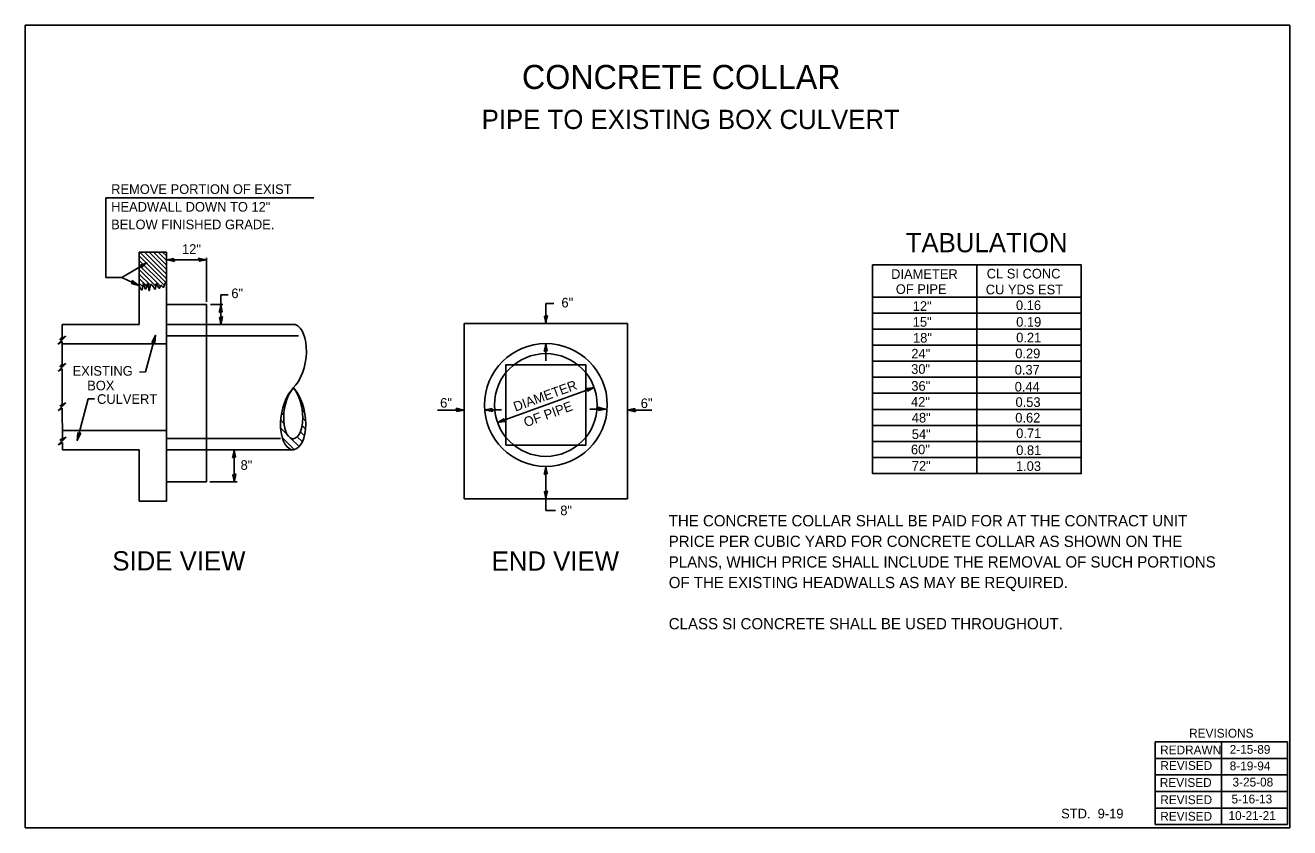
# Model space of a CAD drawing. Extents: x 456547 to 457334, y 243048 to 243548.
import ezdxf

# ---------------------------------------------------------------- set-up
doc = ezdxf.new("R2010")
doc.units = 0
doc.layers.add('Level 59', color=7, linetype='Continuous')
doc.layers.add('Level 60', color=7, linetype='Continuous')

msp = doc.modelspace()

# ---------------------------------------------------------------- linework, layer by layer
at = {"layer": 'Level 59'}
for p, q in [((457334.35, 243547.77), (456546.85, 243547.77)), ((456546.85, 243047.77), (456546.85, 243547.77)), ((457334.35, 243047.77), (457334.35, 243547.77)), ((456596.97, 243390.67), (456596.97, 243440.25)), ((456596.97, 243440.25), (456726.51, 243440.25)), ((456634.78, 243401.6), (456659.81, 243401.6)), ((456659.81, 243375.53), (456659.81, 243402.91)), ((456606.97, 243390.67), (456622.56, 243399.67)), ((456596.97, 243390.67), (456606.97, 243390.67)), ((456606.97, 243390.67), (456617.47, 243385.65)), ((456668.68, 243379.78), (456668.68, 243361.24)), ((456668.68, 243379.78), (456673.23, 243379.78)), ((457074.54, 243378.45), (457204.54, 243378.45)), ((456662.1, 243373.74), (456669.81, 243373.74)), ((456871.05, 243361.92), (456871.05, 243374.33)), ((456871.05, 243374.33), (456876.03, 243374.33)), ((456621.67, 243331.89), (456627.95, 243354.67)), ((456871.05, 243349.42), (456871.05, 243338.6)), ((456621.67, 243331.89), (456617.94, 243331.69)), ((456901.12, 243322.11), (456840.98, 243300.22)), ((456586.1, 243315.03), (456579.22, 243289.12)), ((456590.02, 243315.03), (456586.1, 243315.03)), ((456820.13, 243308.05), (456803.66, 243308.05)), ((456833.06, 243308.09), (456843.54, 243308.09)), ((456898.44, 243308.67), (456908.43, 243308.67)), ((456921.97, 243308.05), (456937.03, 243308.05)), ((456677.02, 243263.24), (456677.02, 243283.24)), ((456871.05, 243252.69), (456871.05, 243272.92)), ((456661.77, 243263.24), (456678.87, 243263.24)), ((456871.05, 243245.4), (456871.05, 243252.69)), ((456871.05, 243245.4), (456877.1, 243245.4)), ((457250.51, 243060.01), (457250.51, 243101.26)), ((457250.51, 243101.26), (457333.01, 243101.26)), ((457250.51, 243049.69), (457250.51, 243101.26)), ((457250.51, 243101.26), (457333.01, 243101.26)), ((457291.76, 243101.26), (457291.76, 243049.69)), ((457333.01, 243101.26), (457333.01, 243049.69)), ((457333.01, 243100.09), (457333.01, 243060.01)), ((457250.51, 243090.94), (457333.01, 243090.94)), ((457250.51, 243080.63), (457333.01, 243080.63)), ((457250.51, 243070.32), (457333.01, 243070.32)), ((457333.01, 243060.01), (457250.51, 243060.01)), ((457270.15, 243060.01), (457333.01, 243060.01)), ((457334.35, 243047.77), (456546.85, 243047.77)), ((457333.01, 243049.69), (457250.51, 243049.69)), ((457270.15, 243049.69), (457333.01, 243049.69))]:
    msp.add_line(p, q, dxfattribs=at)
for points in [[(456546.85, 243547.77), (457334.35, 243547.77), (457334.35, 243047.77), (456546.85, 243047.77)], [(456639.78, 243400.56), (456639.37, 243401.52), (456639.22, 243402.44), (456637.28, 243402.03), (456634.78, 243401.6), (456637.45, 243401.12)], [(456654.81, 243402.65), (456655.22, 243401.69), (456655.37, 243400.77), (456657.31, 243401.17), (456659.81, 243401.6), (456657.14, 243402.09)], [(456617.7, 243398.07), (456618.54, 243397.45), (456619.13, 243396.73), (456620.61, 243398.04), (456622.56, 243399.67), (456620, 243398.75)], [(456613.41, 243388.75), (456613.36, 243387.71), (456613.11, 243386.81), (456615.03, 243386.34), (456617.47, 243385.65), (456615.27, 243387.24)], [(456667.63, 243368.74), (456668.59, 243369.15), (456669.52, 243369.31), (456669.11, 243371.24), (456668.68, 243373.74), (456668.19, 243371.07)], [(456669.73, 243366.24), (456668.76, 243365.83), (456667.84, 243365.68), (456668.25, 243363.74), (456668.68, 243361.24), (456669.16, 243363.91)], [(456872.1, 243366.92), (456871.14, 243366.51), (456870.21, 243366.35), (456870.62, 243364.42), (456871.05, 243361.92), (456871.54, 243364.58)], [(456625.61, 243350.13), (456626.65, 243350.26), (456627.58, 243350.17), (456627.7, 243352.14), (456627.95, 243354.67), (456626.77, 243352.22)], [(456870, 243344.42), (456870.97, 243344.83), (456871.89, 243344.98), (456871.48, 243346.92), (456871.05, 243349.42), (456870.57, 243346.75)], [(456896.07, 243321.39), (456896.78, 243320.62), (456897.24, 243319.81), (456898.92, 243320.85), (456901.12, 243322.11), (456898.45, 243321.66)], [(456815.13, 243309.1), (456815.54, 243308.14), (456815.69, 243307.21), (456817.63, 243307.62), (456820.13, 243308.05), (456817.46, 243308.54)], [(456838.06, 243307.05), (456837.65, 243308.01), (456837.5, 243308.93), (456835.56, 243308.52), (456833.06, 243308.09), (456835.73, 243307.61)], [(456903.43, 243309.72), (456903.84, 243308.76), (456904, 243307.84), (456905.93, 243308.24), (456908.43, 243308.67), (456905.77, 243309.16)], [(456926.97, 243307), (456926.56, 243307.97), (456926.41, 243308.89), (456924.47, 243308.48), (456921.97, 243308.05), (456924.64, 243307.57)], [(456846.04, 243300.95), (456845.32, 243301.71), (456844.86, 243302.52), (456843.18, 243301.48), (456840.98, 243300.22), (456843.65, 243300.68)], [(456581.52, 243293.68), (456580.48, 243293.53), (456579.55, 243293.62), (456579.45, 243291.64), (456579.22, 243289.12), (456580.38, 243291.57)], [(456675.97, 243278.24), (456676.94, 243278.65), (456677.86, 243278.81), (456677.45, 243280.74), (456677.02, 243283.24), (456676.54, 243280.57)], [(456678.07, 243268.24), (456677.11, 243267.83), (456676.18, 243267.68), (456676.59, 243265.74), (456677.02, 243263.24), (456677.51, 243265.91)], [(456870, 243267.92), (456870.97, 243268.33), (456871.89, 243268.48), (456871.48, 243270.42), (456871.05, 243272.92), (456870.57, 243270.25)], [(456872.1, 243257.69), (456871.14, 243257.28), (456870.21, 243257.13), (456870.62, 243255.19), (456871.05, 243252.69), (456871.54, 243255.36)]]:
    msp.add_lwpolyline(points, close=True, dxfattribs=at)
for points in [[(457204.54, 243388.45), (457204.54, 243398.45), (457074.54, 243398.45), (457074.54, 243268.45), (457139.54, 243268.45), (457139.54, 243398.45), (457204.54, 243398.45), (457204.54, 243268.45)], [(457074.54, 243268.45), (457204.54, 243268.45), (457204.54, 243278.45), (457074.54, 243278.45), (457074.54, 243288.45), (457204.54, 243288.45), (457204.54, 243298.45), (457074.54, 243298.45), (457074.54, 243308.45), (457204.54, 243308.45), (457204.54, 243318.45), (457074.54, 243318.45), (457074.54, 243328.45), (457204.54, 243328.45), (457204.54, 243338.45), (457074.54, 243338.45), (457074.54, 243348.45), (457204.54, 243348.45), (457204.54, 243358.45), (457074.54, 243358.45), (457074.54, 243368.45), (457204.54, 243368.45), (457204.54, 243378.45), (457074.54, 243378.45), (457074.54, 243388.45)]]:
    msp.add_lwpolyline(points, dxfattribs=at)
at = {"layer": 'Level 60'}
for p, q in [((456617.78, 243406.32), (456617.78, 243385.39)), ((456634.78, 243406.32), (456617.78, 243406.32)), ((456634.78, 243388.05), (456634.78, 243406.32)), ((456617.81, 243385.31), (456617.81, 243361.24)), ((456634.81, 243387.98), (456634.81, 243373.74)), ((456659.81, 243373.74), (456634.81, 243373.74)), ((456634.81, 243251.24), (456634.81, 243373.74)), ((456659.81, 243361.24), (456659.81, 243373.74)), ((456569.81, 243361.24), (456617.81, 243361.24)), ((456569.81, 243353.49), (456569.81, 243361.24)), ((456634.81, 243361.24), (456659.81, 243361.24)), ((456659.81, 243283.24), (456659.81, 243361.24)), ((456659.81, 243361.24), (456715.01, 243361.24)), ((456820.22, 243252.69), (456820.22, 243361.92)), ((456871.05, 243361.92), (456820.22, 243361.92)), ((456871.05, 243361.92), (456921.88, 243361.92)), ((456921.88, 243252.69), (456921.88, 243361.92)), ((456572.16, 243354.12), (456567.21, 243349.17)), ((456568.26, 243351.87), (456572.16, 243354.12)), ((456569.81, 243353.49), (456568.26, 243351.87)), ((456634.81, 243354.24), (456659.81, 243354.24)), ((456659.81, 243354.24), (456716.96, 243354.24)), ((456567.21, 243349.17), (456569.81, 243350.67)), ((456569.83, 243348.46), (456569.81, 243350.67)), ((456569.83, 243348.46), (456569.81, 243344.22)), ((456569.83, 243349.24), (456572.54, 243349.24)), ((456569.83, 243348.46), (456569.83, 243348.48)), ((456572.54, 243349.24), (456617.81, 243349.24)), ((456617.81, 243349.24), (456634.81, 243349.24)), ((456569.81, 243338.03), (456569.81, 243344.22)), ((456569.84, 243336.51), (456569.81, 243338.03)), ((456572.19, 243337.13), (456567.24, 243332.18)), ((456567.24, 243332.18), (456569.84, 243333.68)), ((456568.29, 243334.88), (456572.19, 243337.13)), ((456569.84, 243336.51), (456568.29, 243334.88)), ((456569.81, 243330.83), (456569.84, 243333.68)), ((456569.81, 243311.96), (456569.81, 243330.83)), ((456569.81, 243312.02), (456569.81, 243315.24)), ((456895.97, 243320.24), (456895.94, 243320.23)), ((456572.18, 243312.6), (456567.23, 243307.65)), ((456567.23, 243307.65), (456569.83, 243309.15)), ((456568.28, 243310.35), (456572.18, 243312.6)), ((456569.81, 243311.96), (456568.28, 243310.35)), ((456569.83, 243309.15), (456569.93, 243290.58)), ((456846.07, 243302.07), (456846.01, 243302.05)), ((456572.3, 243291.22), (456567.35, 243286.27)), ((456568.4, 243288.97), (456572.3, 243291.22)), ((456569.93, 243290.58), (456568.4, 243288.97)), ((456569.81, 243295.24), (456617.81, 243295.24)), ((456617.81, 243295.24), (456634.81, 243295.24)), ((456567.35, 243286.27), (456569.95, 243287.77)), ((456569.95, 243287.77), (456569.94, 243283.24)), ((456569.94, 243283.24), (456617.81, 243283.24)), ((456617.81, 243283.24), (456617.81, 243251.24)), ((456634.81, 243290.24), (456659.81, 243290.24)), ((456634.81, 243283.24), (456659.81, 243283.24)), ((456659.81, 243290.24), (456705.8, 243290.24)), ((456659.81, 243283.24), (456659.81, 243263.24)), ((456659.81, 243283.24), (456713.79, 243283.24)), ((456712.68, 243283.24), (456713.79, 243283.24)), ((456659.81, 243263.24), (456634.81, 243263.24)), ((456617.81, 243251.24), (456634.81, 243251.24)), ((456820.22, 243252.69), (456921.88, 243252.69))]:
    msp.add_line(p, q, dxfattribs=at)
for points in [[(456634.4, 243387.47), (456617.81, 243404.06)], [(456633.29, 243385.74), (456617.81, 243401.23)], [(456634.81, 243389.88), (456618.45, 243406.24)], [(456634.81, 243392.71), (456621.28, 243406.24)], [(456634.81, 243395.54), (456624.11, 243406.24)], [(456634.81, 243398.37), (456626.93, 243406.24)], [(456634.81, 243401.2), (456629.76, 243406.24)], [(456634.81, 243404.03), (456632.59, 243406.24)], [(456631.08, 243385.13), (456617.81, 243398.4)], [(456628.12, 243385.26), (456617.81, 243395.57)], [(456624.98, 243385.57), (456617.81, 243392.74)], [(456622.47, 243385.25), (456617.81, 243389.91)], [(456620.02, 243384.87), (456617.81, 243387.08)], [(456624.35, 243383.37), (456623.68, 243384.04)], [(456710.65, 243316.8), (456710.33, 243317.12)], [(456712.4, 243320), (456712.31, 243320.09)], [(456718.8, 243313.59), (456717.65, 243314.75)], [(456707.84, 243304.76), (456706.47, 243306.12)], [(456708.36, 243309.2), (456707.43, 243310.12)], [(456709.31, 243313.19), (456708.72, 243313.78)], [(456720.83, 243306.62), (456719.24, 243308.21)], [(456707.97, 243299.68), (456705.9, 243301.75)], [(456721.42, 243296.13), (456719.22, 243298.33)], [(456721.51, 243300.99), (456719.61, 243302.89)], [(456710.08, 243292.62), (456705.86, 243296.84)], [(456714.37, 243283.38), (456706.84, 243290.91)], [(456719.41, 243288.24), (456716.25, 243291.4)], [(456720.71, 243291.89), (456718.15, 243294.45)], [(456717.41, 243285.29), (456712.52, 243290.18)]]:
    msp.add_lwpolyline(points, dxfattribs=at)
msp.add_lwpolyline([(456846.05, 243286.17), (456846.05, 243336.17), (456896.05, 243336.17), (456896.05, 243286.17)], close=True, dxfattribs=at)
for radius in [38.25, 32]:
    msp.add_circle((456871.05, 243311.17), radius, dxfattribs=at)
msp.add_arc((456713.37, 243293.14), 3.19, 262.53682, 277.46318, dxfattribs=at)
for centre, major_axis, ratio, start_param, end_param in [((456710.5, 243340.21), (-3.62, -21.25), 0.510548, 0.613346, 3.058772), ((456717.24, 243303.84), (-3.67, -20.83), 0.520109, 3.774534, 6.200865), ((456716.37, 243306.98), (-2.59, -17.21), 0.475166, 3.754532, 6.180794), ((456711.03, 243307.17), (-2.59, 17.21), 0.475166, 3.161581, 5.649559), ((456710.12, 243304.07), (3.67, -20.83), 0.520109, 6.283162, 8.771057)]:
    msp.add_ellipse(centre, major_axis=major_axis, ratio=ratio, start_param=start_param, end_param=end_param, dxfattribs=at)
msp.add_spline([(456617.78, 243385.39), (456619.54, 243382.83), (456620.47, 243387.1), (456621.77, 243383.39), (456623.07, 243386.92), (456624, 243382.46), (456625.3, 243386.36), (456627.71, 243383.21), (456628.45, 243386.73), (456630.49, 243383.95), (456631.42, 243385.8), (456632.54, 243384.5), (456634.02, 243387.1), (456634.78, 243388.05)], degree=3, dxfattribs=at)

# ---------------------------------------------------------------- texts
at = {"layer": 'Level 59'}
for s, height, p in [('CONCRETE COLLAR', 15, (456856.21, 243508.06)), ('PIPE TO EXISTING BOX CULVERT', 12, (456831.1, 243483.13)), ('REMOVE PORTION OF EXIST', 6, (456600.34, 243442.67)), ('HEADWALL DOWN TO 12"', 6, (456600.34, 243431.67)), ('BELOW FINISHED GRADE.', 6, (456600.34, 243420.67)), ('TABULATION', 12, (457095.18, 243406.34)), ('12"', 6.001, (456644.47, 243405.33)), ('DIAMETER', 6, (457086.11, 243389.76)), ('CL SI CONC', 6, (457145.65, 243390.02)), ('OF PIPE', 6, (457089.01, 243380.37)), ('CU YDS EST', 6, (457145.04, 243380.13)), ('6"', 6.001, (456675.19, 243377.75)), ('6"', 6, (456880.77, 243371.95)), ('12"', 6, (457099.57, 243369.82)), ('0.16', 6, (457163.85, 243370.31)), ('15"', 6, (457099.57, 243359.93)), ('0.19', 6, (457163.99, 243359.93)), ('18"', 6, (457099.74, 243350.04)), ('0.21', 6, (457163.99, 243350.2)), ('24"', 6, (457098.65, 243340.15)), ('0.29', 6, (457163.4, 243340.31)), ('EXISTING', 6.001, (456576.31, 243329.42)), ('30"', 6, (457098.58, 243330.59)), ('0.37', 6, (457163.07, 243330.1)), ('BOX', 6.001, (456585.42, 243320.3)), ('36"', 6, (457098.67, 243320.04)), ('0.44', 6, (457163.07, 243319.55)), ('CULVERT', 6, (456591.56, 243311.88)), ('6"', 6.001, (456805.22, 243309.5)), ('6"', 6, (456930.16, 243309.27)), ('42"', 6, (457098.48, 243310.15)), ('0.53', 6, (457163.56, 243309.99)), ('48"', 6, (457098.98, 243300.26)), ('0.62', 6, (457163.42, 243300.26)), ('54"', 6, (457098.98, 243290.04)), ('0.71', 6, (457163.99, 243290.54)), ('60"', 6, (457098.44, 243280.48)), ('0.81', 6, (457163.99, 243279.99)), ('8"', 6, (456680.96, 243270.77)), ('72"', 6, (457098.98, 243270.26)), ('1.03', 6, (457163.83, 243270.1)), ('8"', 6.001, (456880.05, 243242.49)), ('THE CONCRETE COLLAR SHALL BE PAID FOR AT THE CONTRACT UNIT', 7, (456947.6, 243235.56)), ('PRICE PER CUBIC YARD FOR CONCRETE COLLAR AS SHOWN ON THE', 7, (456947.6, 243222.73)), ('SIDE VIEW', 12, (456601.05, 243208.07)), ('END VIEW', 12, (456837.28, 243207.96)), ('PLANS, WHICH PRICE SHALL INCLUDE THE REMOVAL OF SUCH PORTIONS', 7, (456947.6, 243209.9)), ('OF THE EXISTING HEADWALLS AS MAY BE REQUIRED.', 7, (456947.6, 243197.06)), ('CLASS SI CONCRETE SHALL BE USED THROUGHOUT.', 7, (456947.6, 243171.4)), ('REVISIONS', 5.5, (457271.72, 243103.92)), ('REDRAWN', 5.5, (457253.67, 243093.5)), (' 2-15-89', 5.5, (457294.93, 243093.84)), ('REVISED', 5.5, (457253.78, 243083.79)), (' 8-19-94', 5.5, (457294.93, 243083.52)), ('REVISED', 5.5, (457253.46, 243073.19)), ('3-25-08', 5.5, (457298.72, 243073.46)), ('REVISED', 5.5, (457253.72, 243062.46)), ('5-16-13', 5.5, (457298.09, 243062.9)), ('STD.  9-19', 6, (457192.01, 243053.59)), ('REVISED', 5.5, (457253.72, 243052.15)), ('10-21-21', 5.5, (457296.23, 243052.59))]:
    msp.add_text(s, height=height, dxfattribs=at).set_placement(p)
for s, height, rotation, p in [('DIAMETER', 5.997, 20.00108, (456852.15, 243307)), ('OF PIPE', 6, 20.00229, (456858.59, 243297.27))]:
    msp.add_text(s, height=height, rotation=rotation, dxfattribs=at).set_placement(p)

doc.saveas('drawing.dxf')
